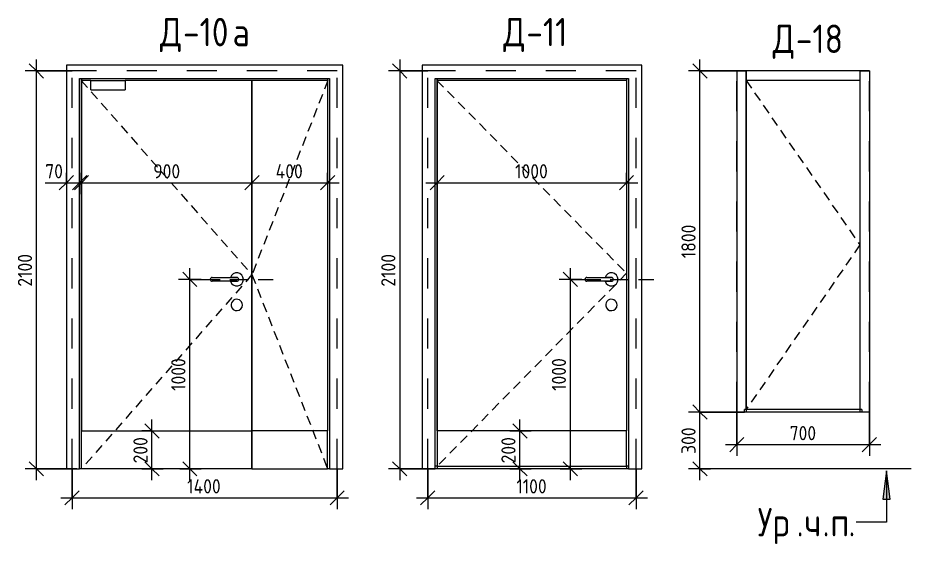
# Model space of a CAD drawing. Header units: millimetres. Extents: x -11619 to 28531, y -388 to 22769.
# Drawn here: x -6691 to -1974, y 17162 to 19939 of the extents above; entities that cross this region are included whole.
import ezdxf

# ---------------------------------------------------------------- set-up
doc = ezdxf.new("R2010")
doc.units = ezdxf.units.MM
for name, pattern in [('200_ШТРИХ__ш1_п0_6_', [80, 50, -30]), ('ADSK_Штрих_ш2 п1', [150, 100, -50]), ('Штрих', [317.5, 158.75, -158.75])]:
    doc.linetypes.add(name, pattern=pattern)
for name, color, linetype, lineweight in [('A-ANNO-DIMS', 7, 'Continuous', 9), ('A-ANNO-DIMS-50', 7, 'Continuous', 9), ('A-DETL', 7, 'Continuous', 9), ('A-DETL-1', 7, 'ADSK_Штрих_ш2 п1', 9), ('A-DOOR', 7, 'Штрих', 9), ('A-DOOR-1', 7, 'Continuous', 9), ('A-DOOR-2', 7, '200_ШТРИХ__ш1_п0_6_', 9), ('A-DOOR-FRAM', 7, 'Continuous', 9), ('G-ANNO-TEXT', 7, 'Continuous', 9)]:
    doc.layers.add(name, color=color, linetype=linetype, lineweight=lineweight)
doc.styles.add('GOST Common', font='GOST_Common.ttf', dxfattribs={"width": 0.9, "height": 150})
doc.styles.add('ISOCPEUR', font='isocpeur.ttf', dxfattribs={"width": 0.9, "height": 75})
doc.dimstyles.new('ISO-1_5', dxfattribs={"dimscale": 304.8, "dimtxt": 74.698588, "dimasz": 0.246063, "dimexe": 0.19685, "dimexo": 0, "dimgap": 0, "dimtad": 1, "dimdec": 0, "dimrnd": 10, "dimzin": 0, "dimdsep": 46, "dimtxsty": 'ISOCPEUR', "dimblk1": 'OBLIQUE', "dimblk2": 'OBLIQUE', "dimsah": 1, "dimcen": 0.09, "dimdle": 0.19685, "dimazin": 0, "dimtfac": 1, "dimtdec": 4, "dimtix": 1, "dimtmove": 0, "dimatfit": 3, "dimfxl": 1, "dimtvp": 1, "dimtolj": 1, "dimtzin": 0, "dimarcsym": 2})
doc.dimstyles.new('ISO-1_5_1', dxfattribs={"dimscale": 304.8, "dimtxt": 74.698588, "dimasz": 0.246063, "dimexe": 0.19685, "dimexo": 0, "dimgap": 0, "dimtad": 1, "dimdec": 0, "dimrnd": 10, "dimzin": 0, "dimdsep": 46, "dimtxsty": 'ISOCPEUR', "dimblk1": 'OBLIQUE', "dimblk2": 'OBLIQUE', "dimsah": 1, "dimcen": 0.09, "dimdle": 0.19685, "dimazin": 0, "dimtfac": 1, "dimtdec": 4, "dimtix": 1, "dimtmove": 1, "dimatfit": 3, "dimfxl": 1, "dimtvp": 1, "dimtolj": 1, "dimtzin": 0, "dimarcsym": 2})

# ---------------------------------------------------------------- blocks, each defined once
blk = doc.blocks.new('Family - ___-32274548-_Двери_ 1 этаж 23-33')
at = {"layer": 'A-DOOR'}
for p, q in [((-2194.5, 19659.5), (-2894.5, 19659.5)), ((-2894.5, 17859.5), (-2894.5, 19659.5)), ((-2194.5, 19659.5), (-2894.5, 19659.5)), ((-2894.5, 17859.5), (-2894.5, 19659.5)), ((-2194.5, 17859.5), (-2194.5, 19659.5)), ((-2194.5, 17859.5), (-2194.5, 19659.5))]:
    blk.add_line(p, q, dxfattribs=at)
at = {"layer": 'A-DOOR-1'}
for p, q in [((-2244.5, 19609.5), (-2844.5, 19609.5)), ((-2844.5, 17873.5), (-2844.5, 19609.5)), ((-2244.5, 19609.5), (-2244.5, 17873.5)), ((-2244.5, 17873.5), (-2844.5, 17873.5))]:
    blk.add_line(p, q, dxfattribs=at)
at = {"layer": 'A-DOOR-2'}
for p, q in [((-2845.9, 19609.5), (-2244.5, 18741.5)), ((-2244.5, 18741.5), (-2844.5, 17873.5))]:
    blk.add_line(p, q, dxfattribs=at)
at = {"layer": 'A-DOOR-FRAM'}
for p, q in [((-2894.5, 19659.5), (-2844.5, 19659.5)), ((-2894.5, 19659.5), (-2894.5, 17859.5)), ((-2844.5, 19609.5), (-2844.5, 19659.5)), ((-2244.5, 19659.5), (-2844.5, 19659.5)), ((-2844.5, 19659.5), (-2844.5, 17859.5)), ((-2244.5, 19659.5), (-2244.5, 19609.5)), ((-2244.5, 19659.5), (-2194.5, 19659.5)), ((-2244.5, 19659.5), (-2244.5, 17859.5)), ((-2194.5, 19659.5), (-2194.5, 17859.5)), ((-2244.5, 19609.5), (-2844.5, 19609.5)), ((-2844.5, 17859.5), (-2894.5, 17859.5)), ((-2854.5, 17859.5), (-2854.5, 17873.5)), ((-2234.5, 17873.5), (-2854.5, 17873.5)), ((-2234.5, 17859.5), (-2854.5, 17859.5)), ((-2194.5, 17859.5), (-2244.5, 17859.5)), ((-2234.5, 17873.5), (-2234.5, 17859.5))]:
    blk.add_line(p, q, dxfattribs=at)
blk = doc.blocks.new('Family - ___-32274593-_Двери_ 1 этаж 23-33')
at = {"layer": 'A-DOOR'}
for p, q in [((-3426.9, 19659.5), (-4526.9, 19659.5)), ((-4526.9, 17559.5), (-4526.9, 19659.5)), ((-3426.9, 19659.5), (-4526.9, 19659.5)), ((-4526.9, 17559.5), (-4526.9, 19659.5)), ((-3426.9, 17559.5), (-3426.9, 19659.5)), ((-3426.9, 17559.5), (-3426.9, 19659.5))]:
    blk.add_line(p, q, dxfattribs=at)
at = {"layer": 'A-DOOR-1'}
for p, q in [((-3476.9, 19609.5), (-4476.9, 19609.5)), ((-4476.9, 17759.5), (-4476.9, 19609.5)), ((-3476.9, 19609.5), (-3476.9, 17759.5)), ((-3686.9, 18569.5), (-3556.9, 18569.5)), ((-3556.9, 18549.5), (-3686.9, 18549.5)), ((-3556.9, 18569.5), (-3590.5, 18569.5)), ((-3590.5, 18549.5), (-3556.9, 18549.5)), ((-3476.9, 17759.5), (-4476.9, 17759.5)), ((-4476.9, 17759.5), (-4476.9, 17573.5)), ((-3476.9, 17573.5), (-3476.9, 17759.5)), ((-4476.9, 17573.5), (-3476.9, 17573.5))]:
    blk.add_line(p, q, dxfattribs=at)
for centre, radius, start, end in [((-3556.9, 18559.5), 35, 0, 163.3985), ((-3686.9, 18559.5), 10, 90, 270), ((-3556.9, 18559.5), 35, 196.6015, 0), ((-3556.9, 18559.5), 10, 270, 90), ((-3556.9, 18559.5), 10, 270, 90), ((-3556.9, 18424.5), 30, 0, 188.1699), ((-3556.9, 18424.5), 30, 188.1699, 0)]:
    blk.add_arc(centre, radius, start, end, dxfattribs=at)
at = {"layer": 'A-DOOR-2'}
for p, q in [((-4478.3, 19609.5), (-3476.9, 18591.5)), ((-3476.9, 18591.5), (-3530.3, 18537.1)), ((-3534.1, 18533.2), (-4476.9, 17573.5))]:
    blk.add_line(p, q, dxfattribs=at)
at = {"layer": 'A-DOOR-FRAM'}
for p, q in [((-3396.9, 19689.5), (-4556.9, 19689.5)), ((-4556.9, 19689.5), (-4556.9, 17559.5)), ((-3396.9, 17559.5), (-3396.9, 19689.5)), ((-4486.9, 17559.5), (-4486.9, 19619.5)), ((-4486.9, 19619.5), (-3466.9, 19619.5)), ((-4476.9, 19609.5), (-4476.9, 19619.5)), ((-4476.9, 19619.5), (-4476.9, 17759.5)), ((-3476.9, 19609.5), (-4476.9, 19609.5)), ((-3476.9, 19619.5), (-3476.9, 19609.5)), ((-3476.9, 19619.5), (-3476.9, 17759.5)), ((-3466.9, 19619.5), (-3466.9, 17559.5)), ((-4556.9, 17559.5), (-4486.9, 17559.5)), ((-4476.9, 17573.5), (-4486.9, 17573.5)), ((-4476.9, 17559.5), (-4486.9, 17559.5)), ((-3466.9, 17559.5), (-4486.9, 17559.5)), ((-4476.9, 17573.5), (-4476.9, 17559.5)), ((-3476.9, 17573.5), (-3476.9, 17559.5)), ((-3466.9, 17573.5), (-3476.9, 17573.5)), ((-3466.9, 17559.5), (-3476.9, 17559.5)), ((-3466.9, 17559.5), (-3396.9, 17559.5))]:
    blk.add_line(p, q, dxfattribs=at)
blk = doc.blocks.new('Family - ___-32274625-_Двери_ 1 этаж 23-33')
at = {"layer": 'A-DOOR'}
for p, q in [((-5005.3, 19659.5), (-6405.3, 19659.5)), ((-6405.3, 17559.5), (-6405.3, 19659.5)), ((-5005.3, 19659.5), (-6405.3, 19659.5)), ((-6405.3, 17559.5), (-6405.3, 19659.5)), ((-5005.3, 17559.5), (-5005.3, 19659.5)), ((-5005.3, 17559.5), (-5005.3, 19659.5))]:
    blk.add_line(p, q, dxfattribs=at)
at = {"layer": 'A-DOOR-1'}
for p, q in [((-6305.3, 19609.5), (-6355.3, 19609.5)), ((-6355.3, 17759.5), (-6355.3, 19609.5)), ((-6305.3, 19609.5), (-6125.3, 19609.5)), ((-6305.3, 19559.5), (-6305.3, 19609.5)), ((-5455.3, 19609.5), (-6125.3, 19609.5)), ((-6125.3, 19609.5), (-6125.3, 19559.5)), ((-5455.3, 19609.5), (-5455.3, 17759.5)), ((-5055.3, 19609.5), (-5455.3, 19609.5)), ((-5455.3, 17759.5), (-5455.3, 19609.5)), ((-5055.3, 19609.5), (-5055.3, 17759.5)), ((-6305.3, 19559.5), (-6125.3, 19559.5)), ((-5665.3, 18569.5), (-5535.3, 18569.5)), ((-5535.3, 18549.5), (-5665.3, 18549.5)), ((-5535.3, 18569.5), (-5568.8, 18569.5)), ((-5568.8, 18549.5), (-5535.3, 18549.5)), ((-6355.3, 17759.5), (-5455.3, 17759.5)), ((-6355.3, 17559.5), (-6355.3, 17759.5)), ((-5455.3, 17559.5), (-5455.3, 17759.5)), ((-5055.3, 17759.5), (-5455.3, 17759.5)), ((-5455.3, 17759.5), (-5455.3, 17559.5)), ((-5055.3, 17559.5), (-5055.3, 17759.5)), ((-5455.3, 17559.5), (-6355.3, 17559.5)), ((-5455.3, 17559.5), (-5055.3, 17559.5))]:
    blk.add_line(p, q, dxfattribs=at)
for centre, radius, start, end in [((-5535.3, 18559.5), 35, 0, 163.3985), ((-5665.3, 18559.5), 10, 90, 270), ((-5535.3, 18559.5), 35, 196.6015, 0), ((-5535.3, 18559.5), 10, 270, 90), ((-5535.3, 18559.5), 10, 270, 90), ((-5535.3, 18424.5), 30, 0, 188.1699), ((-5535.3, 18424.5), 30, 188.1699, 0)]:
    blk.add_arc(centre, radius, start, end, dxfattribs=at)
at = {"layer": 'A-DOOR-2'}
for p, q in [((-6356.7, 19609.5), (-5455.3, 18584.5)), ((-5053.9, 19609.5), (-5455.3, 18584.5)), ((-5455.3, 18584.5), (-6355.3, 17559.5)), ((-5455.3, 18584.5), (-5055.3, 17559.5))]:
    blk.add_line(p, q, dxfattribs=at)
at = {"layer": 'A-DOOR-FRAM'}
for p, q in [((-4975.3, 19689.5), (-6435.3, 19689.5)), ((-6435.3, 19689.5), (-6435.3, 17559.5)), ((-4975.3, 17559.5), (-4975.3, 19689.5)), ((-6365.3, 17559.5), (-6365.3, 19619.5)), ((-6365.3, 19619.5), (-5045.3, 19619.5)), ((-6355.3, 19609.5), (-6355.3, 19619.5)), ((-6355.3, 19619.5), (-6355.3, 17759.5)), ((-6305.3, 19609.5), (-6355.3, 19609.5)), ((-5055.3, 19609.5), (-6125.3, 19609.5)), ((-5055.3, 19619.5), (-5055.3, 19609.5)), ((-5055.3, 19619.5), (-5055.3, 17759.5)), ((-5045.3, 19619.5), (-5045.3, 17559.5)), ((-6435.3, 17559.5), (-6365.3, 17559.5)), ((-6355.3, 17559.5), (-6365.3, 17559.5)), ((-5045.3, 17559.5), (-5055.3, 17559.5)), ((-5045.3, 17559.5), (-4975.3, 17559.5))]:
    blk.add_line(p, q, dxfattribs=at)
blk = doc.blocks.new('DIMBLOCK20-_Двери_ 1 этаж 23-33')
at = {"layer": 'A-ANNO-DIMS-50'}
for p, q in [((-2894.5, 17859.5), (-2894.5, 17627.5)), ((-2894.5, 17687.5), (-2894.5, 17859.5)), ((-2194.5, 17859.5), (-2194.5, 17627.5)), ((-2194.5, 17687.5), (-2194.5, 17859.5)), ((-2954.5, 17687.5), (-2134.5, 17687.5))]:
    blk.add_line(p, q, dxfattribs=at)
at = {"layer": 'A-ANNO-DIMS-50', "lineweight": 20}
for p, q in [((-2894.5, 17687.5), (-2857, 17725)), ((-2194.5, 17687.5), (-2157, 17725)), ((-2894.5, 17687.5), (-2932, 17650)), ((-2194.5, 17687.5), (-2232, 17650))]:
    blk.add_line(p, q, dxfattribs=at)
at = {"layer": 'A-ANNO-DIMS-50', "color": 0, "insert": (-2615.6, 17785.4), "char_height": 75, "width": 170.658, "attachment_point": 1, "line_spacing_factor": 1.149209, "style": 'ISOCPEUR'}
blk.add_mtext('700', dxfattribs=at)
blk = doc.blocks.new('_Oblique')
at = {"color": 0, "linetype": 'ByBlock', "lineweight": -2}
blk.add_line((-0.5, -0.5), (0.5, 0.5), dxfattribs=at)
blk = doc.blocks.new('DIMBLOCK21-_Двери_ 1 этаж 23-33')
at = {"layer": 'A-ANNO-DIMS-50', "lineweight": 20}
for p, q in [((-3089.1, 17859.5), (-3126.6, 17897)), ((-3089.1, 17859.5), (-3051.6, 17822)), ((-3089.1, 17559.5), (-3126.6, 17597)), ((-3089.1, 17559.5), (-3051.6, 17522))]:
    blk.add_line(p, q, dxfattribs=at)
at = {"layer": 'A-ANNO-DIMS-50'}
for p, q in [((-2854.5, 17859.5), (-3149.1, 17859.5)), ((-3089.1, 17499.5), (-3089.1, 17859.5)), ((-3089.1, 17859.5), (-2854.5, 17859.5)), ((-3034, 17559.5), (-3149.1, 17559.5)), ((-3089.1, 17559.5), (-3034, 17559.5))]:
    blk.add_line(p, q, dxfattribs=at)
at = {"layer": 'A-ANNO-DIMS-50', "color": 0, "insert": (-3187.1, 17638.3), "char_height": 75, "width": 170.658, "attachment_point": 1, "rotation": 90, "line_spacing_factor": 1.149209, "style": 'ISOCPEUR'}
blk.add_mtext('300', dxfattribs=at)
blk = doc.blocks.new('DIMBLOCK22-_Двери_ 1 этаж 23-33')
at = {"layer": 'A-ANNO-DIMS-50'}
for p, q in [((-3089.1, 17859.5), (-3089.1, 19719.5)), ((-2894.5, 19659.5), (-3149.1, 19659.5)), ((-3089.1, 19659.5), (-2894.5, 19659.5)), ((-2854.5, 17859.5), (-3149.1, 17859.5)), ((-3089.1, 17859.5), (-2854.5, 17859.5))]:
    blk.add_line(p, q, dxfattribs=at)
at = {"layer": 'A-ANNO-DIMS-50', "lineweight": 20}
for p, q in [((-3089.1, 19659.5), (-3126.6, 19697)), ((-3089.1, 19659.5), (-3051.6, 19622)), ((-3089.1, 17859.5), (-3126.6, 17897)), ((-3089.1, 17859.5), (-3051.6, 17822))]:
    blk.add_line(p, q, dxfattribs=at)
at = {"layer": 'A-ANNO-DIMS-50', "color": 0, "insert": (-3187.1, 18671.1), "char_height": 75, "width": 212.029, "attachment_point": 1, "rotation": 90, "line_spacing_factor": 1.149209, "style": 'ISOCPEUR'}
blk.add_mtext('1800', dxfattribs=at)
blk = doc.blocks.new('DIMBLOCK27-_Двери_ 1 этаж 23-33')
at = {"layer": 'A-ANNO-DIMS-50'}
for p, q in [((-4674.6, 19719.5), (-4674.6, 17499.5)), ((-4526.9, 19659.5), (-4734.6, 19659.5)), ((-4674.6, 19659.5), (-4526.9, 19659.5)), ((-4486.9, 17559.5), (-4734.6, 17559.5)), ((-4674.6, 17559.5), (-4486.9, 17559.5))]:
    blk.add_line(p, q, dxfattribs=at)
at = {"layer": 'A-ANNO-DIMS-50', "lineweight": 20}
for p, q in [((-4674.6, 19659.5), (-4712.1, 19697)), ((-4674.6, 19659.5), (-4637.1, 19622)), ((-4674.6, 17559.5), (-4712.1, 17597)), ((-4674.6, 17559.5), (-4637.1, 17522))]:
    blk.add_line(p, q, dxfattribs=at)
at = {"layer": 'A-ANNO-DIMS-50', "color": 0, "insert": (-4772.5, 18521.1), "char_height": 75, "width": 212.029, "attachment_point": 1, "rotation": 90, "line_spacing_factor": 1.149209, "style": 'ISOCPEUR'}
blk.add_mtext('2100', dxfattribs=at)
blk = doc.blocks.new('DIMBLOCK28-_Двери_ 1 этаж 23-33')
at = {"layer": 'A-ANNO-DIMS-50'}
for p, q in [((-4526.9, 17559.5), (-4526.9, 17346.8)), ((-4526.9, 17406.8), (-4526.9, 17559.5)), ((-3426.9, 17559.5), (-3426.9, 17346.8)), ((-3426.9, 17406.8), (-3426.9, 17559.5)), ((-4586.9, 17406.8), (-3366.9, 17406.8))]:
    blk.add_line(p, q, dxfattribs=at)
at = {"layer": 'A-ANNO-DIMS-50', "lineweight": 20}
for p, q in [((-4526.9, 17406.8), (-4489.4, 17444.3)), ((-3426.9, 17406.8), (-3389.4, 17444.3)), ((-4526.9, 17406.8), (-4564.4, 17369.3)), ((-3426.9, 17406.8), (-3464.4, 17369.3))]:
    blk.add_line(p, q, dxfattribs=at)
at = {"layer": 'A-ANNO-DIMS-50', "color": 0, "insert": (-4058.8, 17504.8), "char_height": 75, "width": 196.515, "attachment_point": 1, "line_spacing_factor": 1.149209, "style": 'ISOCPEUR'}
blk.add_mtext('1100', dxfattribs=at)
blk = doc.blocks.new('DIMBLOCK29-_Двери_ 1 этаж 23-33')
at = {"layer": 'A-ANNO-DIMS-50', "lineweight": 20}
for p, q in [((-3773.6, 18559.3), (-3811.1, 18596.8)), ((-3773.6, 18559.3), (-3736.1, 18521.8)), ((-3773.6, 17559.5), (-3811.1, 17597)), ((-3773.6, 17559.5), (-3736.1, 17522))]:
    blk.add_line(p, q, dxfattribs=at)
at = {"layer": 'A-ANNO-DIMS-50'}
for p, q in [((-3773.6, 17499.5), (-3773.6, 18619.3)), ((-3713, 18559.3), (-3833.6, 18559.3)), ((-3773.6, 18559.3), (-3713, 18559.3)), ((-3826.7, 17559.5), (-3713.6, 17559.5)), ((-3773.6, 17559.5), (-3826.7, 17559.5))]:
    blk.add_line(p, q, dxfattribs=at)
at = {"layer": 'A-ANNO-DIMS-50', "color": 0, "insert": (-3871.6, 17971), "char_height": 75, "width": 212.029, "attachment_point": 1, "rotation": 90, "line_spacing_factor": 1.149209, "style": 'ISOCPEUR'}
blk.add_mtext('1000', dxfattribs=at)
blk = doc.blocks.new('DIMBLOCK30-_Двери_ 1 этаж 23-33')
at = {"layer": 'A-ANNO-DIMS-50', "lineweight": 20}
for p, q in [((-4040.1, 17759.5), (-4077.6, 17797)), ((-4040.1, 17759.5), (-4002.6, 17722)), ((-4040.1, 17559.5), (-4077.6, 17597)), ((-4040.1, 17559.5), (-4002.6, 17522))]:
    blk.add_line(p, q, dxfattribs=at)
at = {"layer": 'A-ANNO-DIMS-50'}
for p, q in [((-4040.1, 17499.5), (-4040.1, 17819.5)), ((-4093.1, 17759.5), (-3980.1, 17759.5)), ((-4040.1, 17759.5), (-4093.1, 17759.5)), ((-4093.1, 17559.5), (-3980.1, 17559.5)), ((-4040.1, 17559.5), (-4093.1, 17559.5))]:
    blk.add_line(p, q, dxfattribs=at)
at = {"layer": 'A-ANNO-DIMS-50', "color": 0, "insert": (-4138.1, 17588.3), "char_height": 75, "width": 170.658, "attachment_point": 1, "rotation": 90, "line_spacing_factor": 1.149209, "style": 'ISOCPEUR'}
blk.add_mtext('200', dxfattribs=at)
blk = doc.blocks.new('DIMBLOCK31-_Двери_ 1 этаж 23-33')
at = {"layer": 'A-ANNO-DIMS-50'}
for p, q in [((-6405.3, 17559.5), (-6405.3, 17346.8)), ((-6405.3, 17406.8), (-6405.3, 17559.5)), ((-5005.3, 17559.5), (-5005.3, 17346.8)), ((-5005.3, 17406.8), (-5005.3, 17559.5)), ((-6465.3, 17406.8), (-4945.3, 17406.8))]:
    blk.add_line(p, q, dxfattribs=at)
at = {"layer": 'A-ANNO-DIMS-50', "lineweight": 20}
for p, q in [((-6405.3, 17406.8), (-6367.8, 17444.3)), ((-5005.3, 17406.8), (-4967.8, 17444.3)), ((-6405.3, 17406.8), (-6442.8, 17369.3)), ((-5005.3, 17406.8), (-5042.8, 17369.3))]:
    blk.add_line(p, q, dxfattribs=at)
at = {"layer": 'A-ANNO-DIMS-50', "color": 0, "insert": (-5797.2, 17504.8), "char_height": 75, "width": 220.648, "attachment_point": 1, "line_spacing_factor": 1.149209, "style": 'ISOCPEUR'}
blk.add_mtext('1400', dxfattribs=at)
blk = doc.blocks.new('DIMBLOCK32-_Двери_ 1 этаж 23-33')
at = {"layer": 'A-ANNO-DIMS-50'}
for p, q in [((-6355.3, 19122.5), (-6355.3, 19009.5)), ((-6355.3, 19069.5), (-6355.3, 19122.5)), ((-5455.3, 19122.5), (-5455.3, 19009.5)), ((-5455.3, 19069.5), (-5455.3, 19122.5)), ((-6415.3, 19069.5), (-5455.3, 19069.5))]:
    blk.add_line(p, q, dxfattribs=at)
at = {"layer": 'A-ANNO-DIMS-50', "lineweight": 20}
for p, q in [((-6355.3, 19069.5), (-6317.8, 19107)), ((-5455.3, 19069.5), (-5417.8, 19107)), ((-6355.3, 19069.5), (-6392.8, 19032)), ((-5455.3, 19069.5), (-5492.8, 19032))]:
    blk.add_line(p, q, dxfattribs=at)
at = {"layer": 'A-ANNO-DIMS-50', "color": 0, "insert": (-5976.4, 19167.5), "char_height": 75, "width": 170.658, "attachment_point": 1, "line_spacing_factor": 1.149209, "style": 'ISOCPEUR'}
blk.add_mtext('900', dxfattribs=at)
blk = doc.blocks.new('DIMBLOCK33-_Двери_ 1 этаж 23-33')
at = {"layer": 'A-ANNO-DIMS-50'}
for p, q in [((-5455.3, 19122.5), (-5455.3, 19009.5)), ((-5455.3, 19069.5), (-5455.3, 19122.5)), ((-5055.3, 19122.5), (-5055.3, 19009.5)), ((-5055.3, 19069.5), (-5055.3, 19122.5)), ((-5455.3, 19069.5), (-4995.3, 19069.5))]:
    blk.add_line(p, q, dxfattribs=at)
at = {"layer": 'A-ANNO-DIMS-50', "lineweight": 20}
for p, q in [((-5455.3, 19069.5), (-5417.8, 19107)), ((-5055.3, 19069.5), (-5017.8, 19107)), ((-5455.3, 19069.5), (-5492.8, 19032)), ((-5055.3, 19069.5), (-5092.8, 19032))]:
    blk.add_line(p, q, dxfattribs=at)
at = {"layer": 'A-ANNO-DIMS-50', "color": 0, "insert": (-5330, 19167.5), "char_height": 75, "width": 179.277, "attachment_point": 1, "line_spacing_factor": 1.149209, "style": 'ISOCPEUR'}
blk.add_mtext('400', dxfattribs=at)
blk = doc.blocks.new('DIMBLOCK34-_Двери_ 1 этаж 23-33')
at = {"layer": 'A-ANNO-DIMS-50'}
for p, q in [((-6435.3, 19122.5), (-6435.3, 19009.5)), ((-6435.3, 19069.5), (-6435.3, 19122.5)), ((-6365.3, 19122.5), (-6365.3, 19009.5)), ((-6365.3, 19069.5), (-6365.3, 19122.5)), ((-6546.8, 19069.5), (-6401.9, 19069.5)), ((-6495.3, 19069.5), (-6305.3, 19069.5)), ((-6401.9, 19069.5), (-6400.3, 19069.5))]:
    blk.add_line(p, q, dxfattribs=at)
at = {"layer": 'A-ANNO-DIMS-50', "lineweight": 20}
for p, q in [((-6435.3, 19069.5), (-6397.8, 19107)), ((-6365.3, 19069.5), (-6327.8, 19107)), ((-6435.3, 19069.5), (-6472.8, 19032)), ((-6365.3, 19069.5), (-6402.8, 19032))]:
    blk.add_line(p, q, dxfattribs=at)
at = {"layer": 'A-ANNO-DIMS-50', "color": 0, "insert": (-6546.8, 19167.5), "char_height": 75, "width": 113.772, "attachment_point": 1, "line_spacing_factor": 1.149209, "style": 'ISOCPEUR'}
blk.add_mtext('70', dxfattribs=at)
blk = doc.blocks.new('DIMBLOCK35-_Двери_ 1 этаж 23-33')
at = {"layer": 'A-ANNO-DIMS-50'}
for p, q in [((-6593.4, 17499.5), (-6593.4, 19719.5)), ((-6405.3, 19659.5), (-6653.4, 19659.5)), ((-6593.4, 19659.5), (-6405.3, 19659.5)), ((-6380.3, 17559.5), (-6653.4, 17559.5)), ((-6593.4, 17559.5), (-6380.3, 17559.5))]:
    blk.add_line(p, q, dxfattribs=at)
at = {"layer": 'A-ANNO-DIMS-50', "lineweight": 20}
for p, q in [((-6593.4, 19659.5), (-6630.9, 19697)), ((-6593.4, 19659.5), (-6555.9, 19622)), ((-6593.4, 17559.5), (-6630.9, 17597)), ((-6593.4, 17559.5), (-6555.9, 17522))]:
    blk.add_line(p, q, dxfattribs=at)
at = {"layer": 'A-ANNO-DIMS-50', "color": 0, "insert": (-6691.4, 18521.1), "char_height": 75, "width": 212.029, "attachment_point": 1, "rotation": 90, "line_spacing_factor": 1.149209, "style": 'ISOCPEUR'}
blk.add_mtext('2100', dxfattribs=at)
blk = doc.blocks.new('DIMBLOCK36-_Двери_ 1 этаж 23-33')
at = {"layer": 'A-ANNO-DIMS-50', "lineweight": 20}
for p, q in [((-5783.3, 18559.3), (-5820.8, 18596.8)), ((-5783.3, 18559.3), (-5745.8, 18521.8)), ((-5783.3, 17559.5), (-5820.8, 17597)), ((-5783.3, 17559.5), (-5745.8, 17522))]:
    blk.add_line(p, q, dxfattribs=at)
at = {"layer": 'A-ANNO-DIMS-50'}
for p, q in [((-5783.3, 17499.5), (-5783.3, 18619.3)), ((-5722.7, 18559.3), (-5843.3, 18559.3)), ((-5783.3, 18559.3), (-5722.7, 18559.3)), ((-5836.3, 17559.5), (-5723.3, 17559.5)), ((-5783.3, 17559.5), (-5836.3, 17559.5))]:
    blk.add_line(p, q, dxfattribs=at)
at = {"layer": 'A-ANNO-DIMS-50', "color": 0, "insert": (-5881.3, 17971), "char_height": 75, "width": 212.029, "attachment_point": 1, "rotation": 90, "line_spacing_factor": 1.149209, "style": 'ISOCPEUR'}
blk.add_mtext('1000', dxfattribs=at)
blk = doc.blocks.new('DIMBLOCK37-_Двери_ 1 этаж 23-33')
at = {"layer": 'A-ANNO-DIMS-50', "lineweight": 20}
for p, q in [((-5983.3, 17759.5), (-6020.8, 17797)), ((-5983.3, 17759.5), (-5945.8, 17722)), ((-5983.3, 17559.5), (-6020.8, 17597)), ((-5983.3, 17559.5), (-5945.8, 17522))]:
    blk.add_line(p, q, dxfattribs=at)
at = {"layer": 'A-ANNO-DIMS-50'}
for p, q in [((-5983.3, 17499.5), (-5983.3, 17819.5)), ((-6036.3, 17759.5), (-5923.3, 17759.5)), ((-5983.3, 17759.5), (-6036.3, 17759.5)), ((-6036.3, 17559.5), (-5923.3, 17559.5)), ((-5983.3, 17559.5), (-6036.3, 17559.5))]:
    blk.add_line(p, q, dxfattribs=at)
at = {"layer": 'A-ANNO-DIMS-50', "color": 0, "insert": (-6081.3, 17588.3), "char_height": 75, "width": 170.658, "attachment_point": 1, "rotation": 90, "line_spacing_factor": 1.149209, "style": 'ISOCPEUR'}
blk.add_mtext('200', dxfattribs=at)
blk = doc.blocks.new('DIMBLOCK80-_Двери_ 1 этаж 23-33')
at = {"layer": 'A-ANNO-DIMS-50'}
for p, q in [((-4476.9, 19122.5), (-4476.9, 19009.5)), ((-4476.9, 19069.5), (-4476.9, 19122.5)), ((-3476.9, 19122.5), (-3476.9, 19009.5)), ((-3476.9, 19069.5), (-3476.9, 19122.5)), ((-4536.9, 19069.5), (-3416.9, 19069.5))]:
    blk.add_line(p, q, dxfattribs=at)
at = {"layer": 'A-ANNO-DIMS-50', "lineweight": 20}
for p, q in [((-4476.9, 19069.5), (-4439.4, 19107)), ((-3476.9, 19069.5), (-3439.4, 19107)), ((-4476.9, 19069.5), (-4514.4, 19032)), ((-3476.9, 19069.5), (-3514.4, 19032))]:
    blk.add_line(p, q, dxfattribs=at)
at = {"layer": 'A-ANNO-DIMS-50', "color": 0, "insert": (-4065.3, 19167.5), "char_height": 75, "width": 212.029, "attachment_point": 1, "line_spacing_factor": 1.149209, "style": 'ISOCPEUR'}
blk.add_mtext('1000', dxfattribs=at)

msp = doc.modelspace()

# ---------------------------------------------------------------- hatches: boundary and pattern name
at = {"layer": 'G-ANNO-TEXT'}
msp.add_hatch(color=256, dxfattribs=at).paths.add_polyline_path([(-2104.1, 17549.5), (-2123.9, 17399.5), (-2084.4, 17399.5)])

# ---------------------------------------------------------------- linework, layer by layer
at = {"layer": 'A-DETL'}
msp.add_line((-1974, 17559.5), (-3034, 17559.5), dxfattribs=at)
at = {"layer": 'A-DETL-1'}
for p, q in [((-5722.7, 18559.3), (-5342.7, 18559.3)), ((-3713, 18559.3), (-3333, 18559.3))]:
    msp.add_line(p, q, dxfattribs=at)
at = {"layer": 'G-ANNO-TEXT'}
for p, q in [((-2104.1, 17549.5), (-2123.9, 17399.5)), ((-2084.4, 17399.5), (-2104.1, 17549.5)), ((-2104.1, 17549.5), (-2104.1, 17278)), ((-2123.9, 17399.5), (-2084.4, 17399.5)), ((-2260.7, 17278), (-2263.6, 17278)), ((-2104.1, 17278), (-2260.7, 17278))]:
    msp.add_line(p, q, dxfattribs=at)

# ---------------------------------------------------------------- block references
at = {"layer": 'A-DOOR-1'}
for name in ['Family - ___-32274625-_Двери_ 1 этаж 23-33', 'Family - ___-32274593-_Двери_ 1 этаж 23-33', 'Family - ___-32274548-_Двери_ 1 этаж 23-33']:
    msp.add_blockref(name, (0, 0), dxfattribs=at)

# ---------------------------------------------------------------- texts
at = {"layer": 'G-ANNO-TEXT', "char_height": 150, "attachment_point": 1, "style": 'GOST Common'}
for s, insert, width in [('\\fGOST Common|b0|i0|c204|p34|;\\W.9;Д', (-5941.4, 19939.5), 147.911), ('-10', (-5819.3, 19939.5), 317.468), ('\\fGOST Common|b0|i0|c204|p34|;\\W.9;Д', (-4128.2, 19939.5), 147.911), ('-11', (-4006.2, 19939.5), 288.608), ('\\fGOST Common|b0|i0|c204|p34|;\\W.9;а', (-5557.4, 19939.5), 133.481), ('\\fGOST Common|b0|i0|c204|p34|;\\W.9;Д', (-2705, 19904), 147.911), ('-18', (-2582.9, 19904), 317.468), ('Ур', (-2784.5, 17353), 248.924), ('\\fGOST Common|b0|i0|c204|p34|;\\W.9;ч', (-2537.4, 17353), 115.443), ('\\fGOST Common|b0|i0|c204|p34|;\\W.9;п', (-2400.5, 17353), 115.443), ('\\fGOST Common|b0|i0|c204|p34|;\\W.9;.', (-2579.1, 17353), 50.506), ('\\fGOST Common|b0|i0|c204|p34|;\\W.9;.', (-2442.2, 17353), 50.506), ('\\fGOST Common|b0|i0|c204|p34|;\\W.9;.', (-2305.3, 17353), 50.506)]:
    msp.add_mtext(s, dxfattribs=dict(at, insert=insert, width=width))

# ---------------------------------------------------------------- dimensions: what is measured, and where the dimension line sits
at = {"layer": 'A-ANNO-DIMS'}
for base, p1, p2, override, picture, middle in [((-6593.4, 19659.5), (-6380.3, 17559.5), (-6405.3, 19659.5), {"dimpost": '<>', "dimfxl": 2100.148804}, 'DIMBLOCK35-_Двери_ 1 этаж 23-33', (-6630.9, 18609.5)), ((-4674.6, 17559.5), (-4526.9, 19659.5), (-4486.9, 17559.5), {"dimpost": '<>', "dimfxl": 2100.380918}, 'DIMBLOCK27-_Двери_ 1 этаж 23-33', (-4712.1, 18609.5)), ((-3089.1, 19659.5), (-2854.5, 17859.5), (-2894.5, 19659.5), {"dimpost": '<>', "dimfxl": 1800.44439}, 'DIMBLOCK22-_Двери_ 1 этаж 23-33', (-3126.6, 18759.5)), ((-5783.3, 18559.3), (-5836.3, 17559.5), (-5722.7, 18559.3), {"dimpost": '<>', "dimfxl": 1006.314387}, 'DIMBLOCK36-_Двери_ 1 этаж 23-33', (-5820.8, 18059.4)), ((-3773.6, 18559.3), (-3826.7, 17559.5), (-3713, 18559.3), {"dimpost": '<>', "dimfxl": 1006.314387}, 'DIMBLOCK29-_Двери_ 1 этаж 23-33', (-3811.1, 18059.4)), ((-3089.1, 17859.5), (-3034, 17559.5), (-2854.5, 17859.5), {"dimpost": '<>', "dimfxl": 349.559041}, 'DIMBLOCK21-_Двери_ 1 этаж 23-33', (-3126.6, 17709.5)), ((-5983.3, 17759.5), (-6036.3, 17559.5), (-6036.3, 17759.5), {"dimpost": '<>', "dimfxl": 200}, 'DIMBLOCK37-_Двери_ 1 этаж 23-33', (-6020.8, 17659.5)), ((-4040.1, 17759.5), (-4093.1, 17559.5), (-4093.1, 17759.5), {"dimpost": '<>', "dimfxl": 200}, 'DIMBLOCK30-_Двери_ 1 этаж 23-33', (-4077.6, 17659.5))]:
    dim = msp.add_linear_dim(base=base, p1=p1, p2=p2, angle=90, dimstyle='ISO-1_5', override=override, dxfattribs=at)
    dim.commit()
    dim.dimension.update_dxf_attribs({"geometry": picture, "text_midpoint": middle})
dim = msp.add_linear_dim(base=(-6365.3, 19069.5), p1=(-6435.3, 19122.5), p2=(-6365.3, 19122.5), dimstyle='ISO-1_5_1', override={"dimpost": '<>', "dimfxl": 70}, dxfattribs=at)
dim.commit()
dim.dimension.update_dxf_attribs({"geometry": 'DIMBLOCK34-_Двери_ 1 этаж 23-33', "text_midpoint": (-6489.9, 19117.5), "dimtype": 160})
for base, p1, p2, override, picture, middle in [((-5455.3, 19069.5), (-6355.3, 19122.5), (-5455.3, 19122.5), {"dimpost": '<>', "dimfxl": 900}, 'DIMBLOCK32-_Двери_ 1 этаж 23-33', (-5905.3, 19107)), ((-5055.3, 19069.5), (-5455.3, 19122.5), (-5055.3, 19122.5), {"dimpost": '<>', "dimfxl": 400}, 'DIMBLOCK33-_Двери_ 1 этаж 23-33', (-5255.3, 19107)), ((-3476.9, 19069.5), (-4476.9, 19122.5), (-3476.9, 19122.5), {"dimpost": '<>', "dimfxl": 1000}, 'DIMBLOCK80-_Двери_ 1 этаж 23-33', (-3976.9, 19107)), ((-2194.5, 17687.5), (-2894.5, 17859.5), (-2194.5, 17859.5), {"dimpost": '<>', "dimfxl": 700}, 'DIMBLOCK20-_Двери_ 1 этаж 23-33', (-2544.5, 17725)), ((-5005.3, 17406.8), (-6405.3, 17559.5), (-5005.3, 17559.5), {"dimpost": '<>', "dimfxl": 1400}, 'DIMBLOCK31-_Двери_ 1 этаж 23-33', (-5705.3, 17444.3)), ((-3426.9, 17406.8), (-4526.9, 17559.5), (-3426.9, 17559.5), {"dimpost": '<>', "dimfxl": 1100}, 'DIMBLOCK28-_Двери_ 1 этаж 23-33', (-3976.9, 17444.3))]:
    dim = msp.add_linear_dim(base=base, p1=p1, p2=p2, dimstyle='ISO-1_5', override=override, dxfattribs=at)
    dim.commit()
    dim.dimension.update_dxf_attribs({"geometry": picture, "text_midpoint": middle})

doc.saveas('drawing.dxf')
